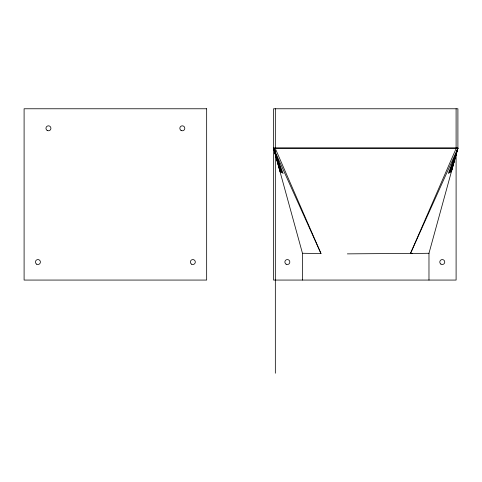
<?xml version="1.0" encoding="UTF-8"?>
<svg xmlns="http://www.w3.org/2000/svg" width="482" height="482" viewBox="0 0 482 482"><rect width="100%" height="100%" fill="white"/><g stroke="black" fill="none" stroke-linecap="round" stroke-linejoin="round"><path stroke-width="0.72" d="M428.974 280.066L428.974 253.267L457.834 148.317L451.074 171.833L457.828 148.335L449.254 172.954M451.339 171.67L457.834 148.317M450.64 172.104L457.828 148.335L450.031 172.478M448.314 173.52L457.798 148.432L410.453 253.544L428.968 253.267M410.441 253.544L456.099 148.577L456.099 108.769M456.099 153.848L456.099 280.066L273.529 280.066L273.529 108.769L457.9 108.769L457.9 147.841L273.535 147.841A1.801 1.801 0 0 0 273.686 148.577L320.976 253.544L302.461 253.267L273.595 148.317L280.355 171.833M320.994 253.544L275.336 148.577L275.336 108.769M283.115 173.52L273.68 148.558A1.801 0.681 -24 0 0 275.336 148.577L456.099 148.577A1.801 0.681 24 0 0 457.743 148.577L457.749 148.558A1.801 1.801 0 0 0 457.9 147.841M273.631 148.432L282.181 172.954M281.404 172.478L273.619 148.396L280.795 172.104M273.595 148.317L280.09 171.67M302.455 253.267L302.455 280.066M275.336 150.095L275.336 373.231M347.359 253.875A63.256 0.38 -0.4 0 1 412.146 253.52M206.664 108.769L24.1 108.769L24.1 280.066L206.664 280.066L206.664 108.769M181.081 130.453A2.476 2.476 0 0 0 184.805 128.302A2.476 2.476 0 0 0 181.081 126.157A2.476 2.476 0 0 0 181.081 130.453M47.2 130.453A2.476 2.476 0 0 0 50.923 128.302A2.476 2.476 0 0 0 47.2 126.157A2.476 2.476 0 0 0 47.2 130.453M191.601 264.184A2.476 2.476 0 0 0 195.318 262.039A2.476 2.476 0 0 0 191.601 259.888A2.476 2.476 0 0 0 191.601 264.184M36.686 264.184A2.476 2.476 0 0 0 40.404 262.039A2.476 2.476 0 0 0 36.686 259.888A2.476 2.476 0 0 0 36.686 264.184M440.843 264.064A2.476 2.476 0 0 0 444.741 262.256A2.476 2.476 0 0 0 441.229 259.786A2.476 2.476 0 0 0 440.843 264.064M286.115 264.184A2.476 2.476 0 0 0 289.833 262.039A2.476 2.476 0 0 0 286.115 259.888A2.476 2.476 0 0 0 286.115 264.184"/></g></svg>
